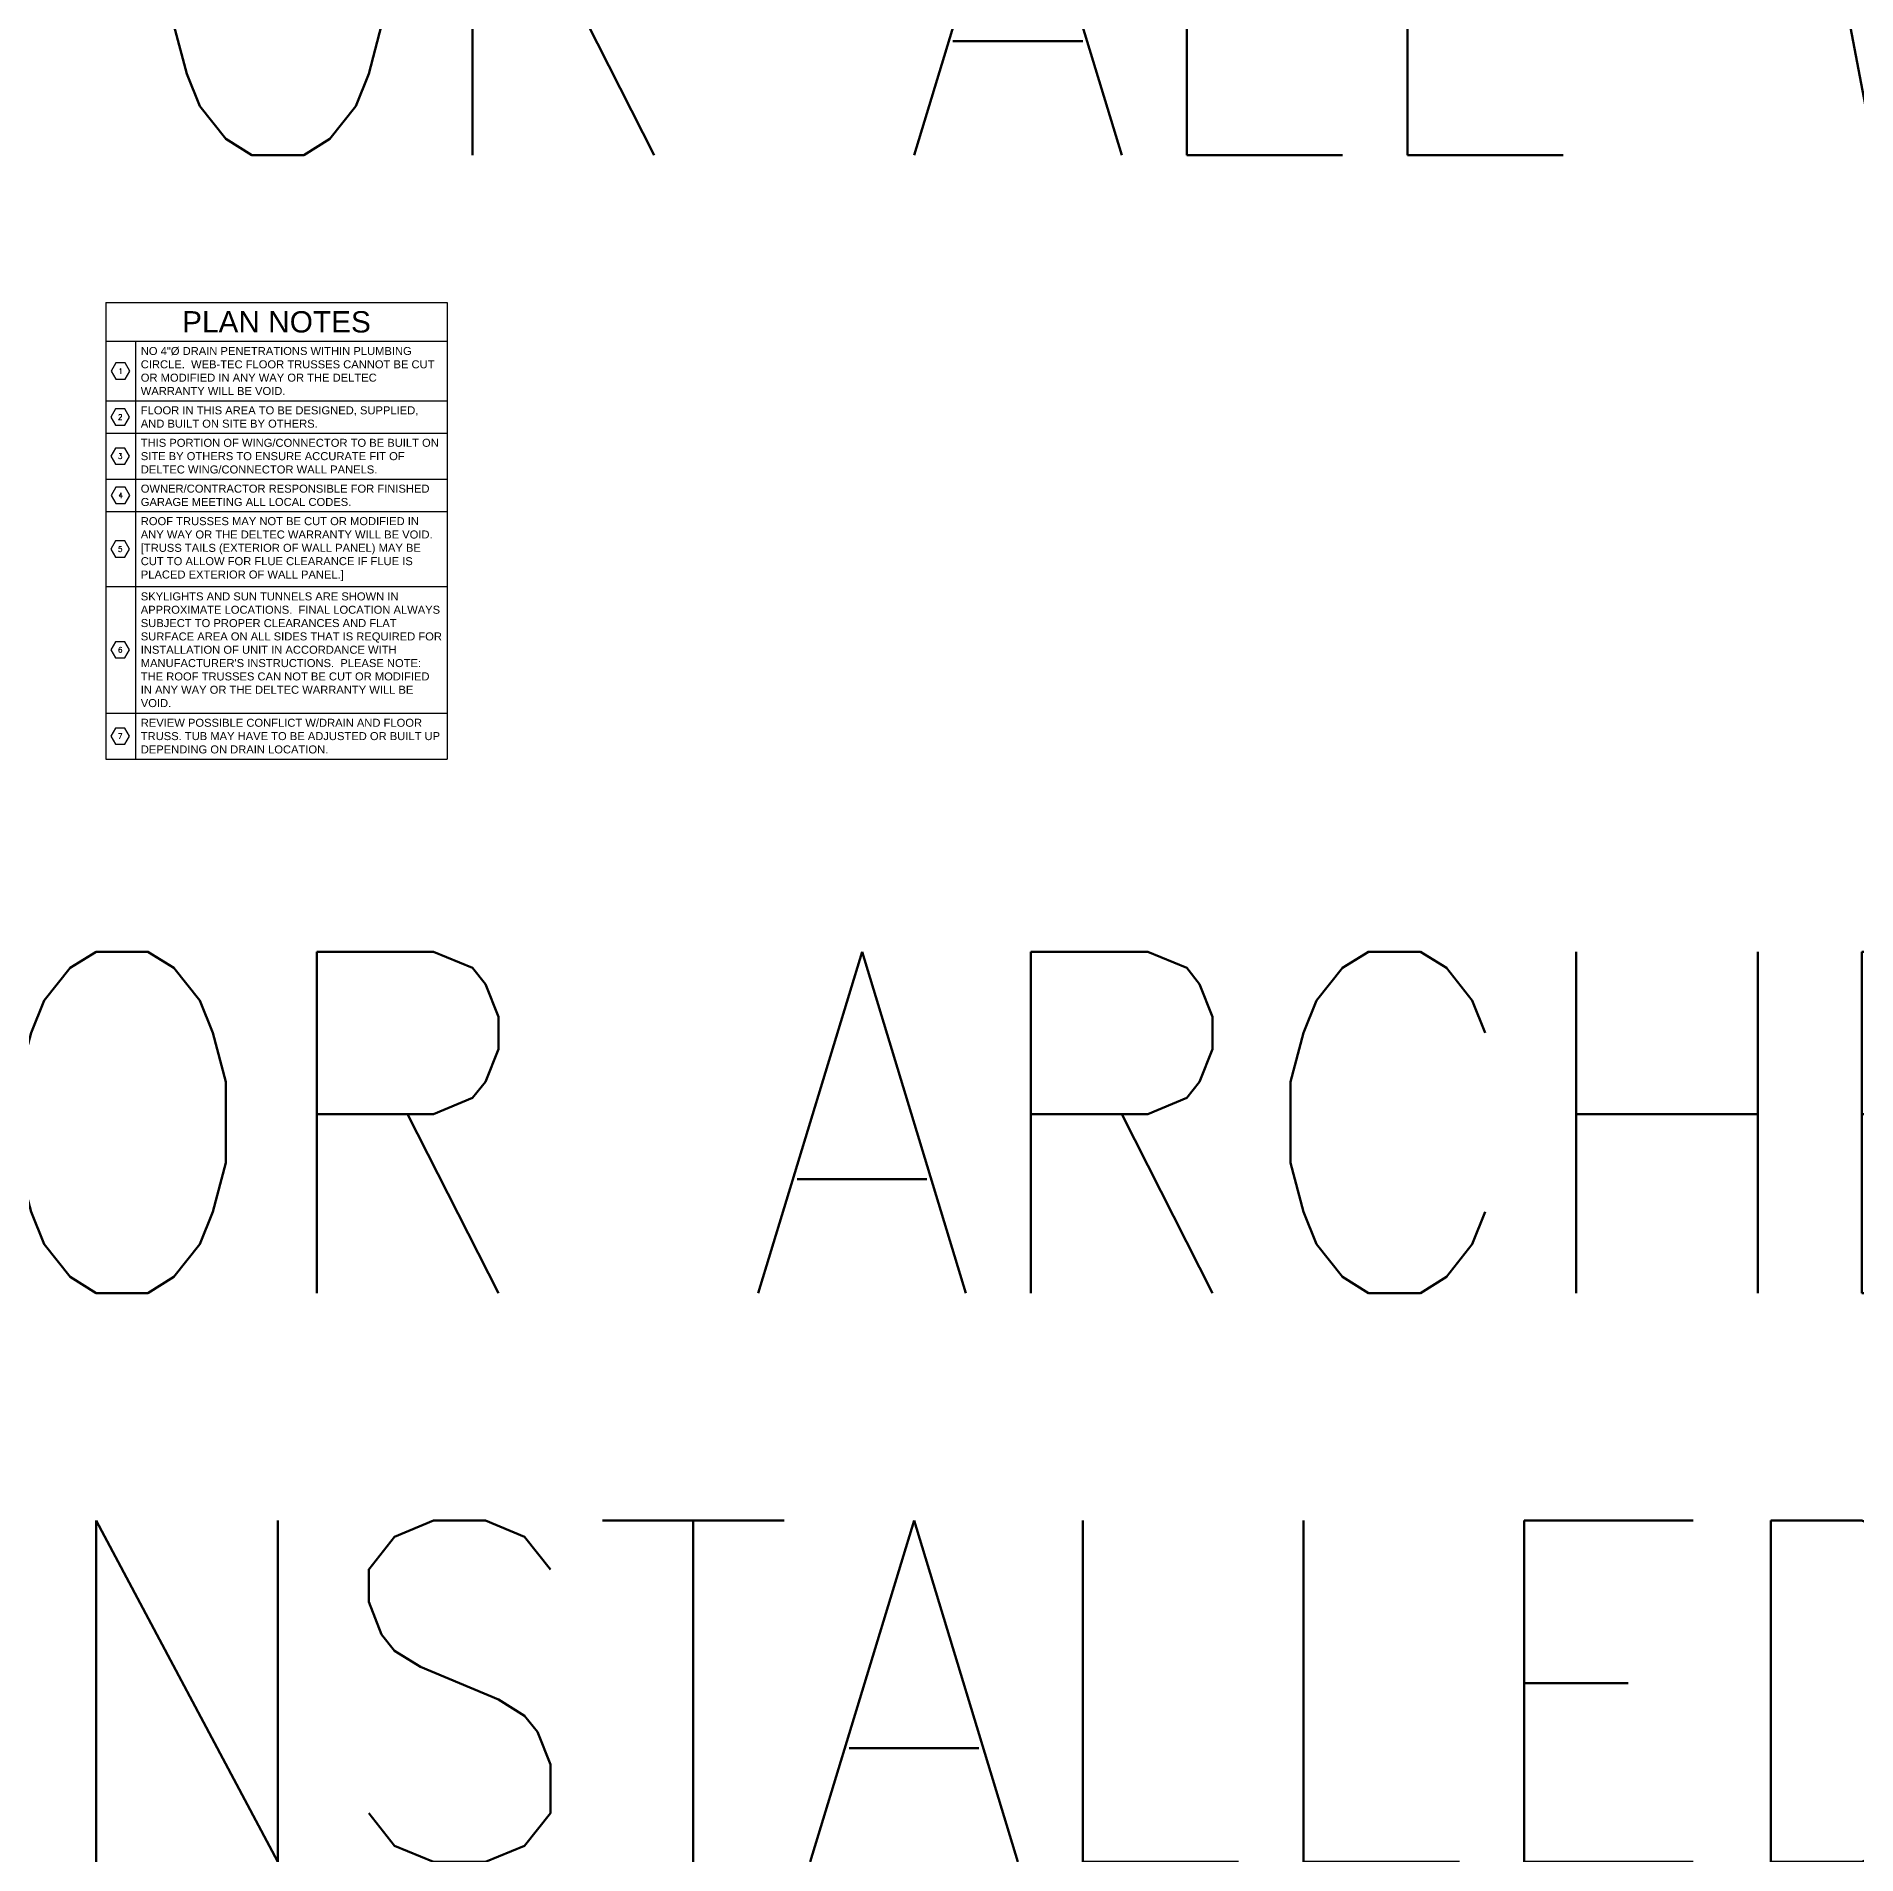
# Model space of a CAD drawing. Header units: inches. Extents: x -233 to 2985, y -881 to 997.
# Drawn here: x 2775.97 to 2797.29, y 264.26 to 285.57 of the extents above; entities that cross this region are included whole.
import ezdxf
from ezdxf.enums import TextEntityAlignment as Align

# ---------------------------------------------------------------- set-up
doc = ezdxf.new("R2010")
doc.units = ezdxf.units.IN
doc.header["$LTSCALE"] = 10
doc.header["$MEASUREMENT"] = 0
doc.layers.get('0').update_dxf_attribs({"linetype": 'CONTINUOUS'})
doc.layers.add('A-TXT', color=222, linetype='CONTINUOUS')
doc.styles.add('NCS', font='arial.ttf')
doc.styles.add('RomanS', font='romans.shx', dxfattribs={"width": 0.8875})

# ---------------------------------------------------------------- blocks, each defined once
blk = doc.blocks.new('SheetKey_Hexagon_na')
at = {"color": 0, "linetype": 'ByBlock', "lineweight": -2}
blk.add_lwpolyline([(1.75, 0), (0.88, 1.52), (-0.88, 1.52), (-1.75, 0), (-0.88, -1.52), (0.88, -1.52)], close=True, dxfattribs=at)
at = {"color": 0, "linetype": 'ByBlock', "lineweight": -2, "style": 'RomanS'}
blk.add_attdef('KEY', text='', height=1, dxfattribs=at).set_placement((0, 0), align=Align.MIDDLE)
blk = doc.blocks.new('*T120')
at = {"color": 0, "linetype": 'ByBlock', "lineweight": -2, "transparency": 16777216}
for p, q in [((0, 0), (4, 0)), ((0, 0), (0, -5.35)), ((4, 0), (4, -5.35)), ((0, -0.453), (4, -0.453)), ((0.348, -0.453), (0.348, -5.35)), ((0, -1.151), (4, -1.151)), ((0, -1.531), (4, -1.531)), ((0, -2.069), (4, -2.069)), ((0, -2.449), (4, -2.449)), ((0, -3.327), (4, -3.327)), ((0, -4.812), (4, -4.812)), ((0, -5.35), (4, -5.35))]:
    blk.add_line(p, q, dxfattribs=at)
at = {"color": 0, "transparency": 16777216, "xscale": 0.0625, "yscale": 0.0625, "zscale": 0.0625}
for p, values in [((0.174, -0.802), {'KEY': '1'}), ((0.169, -1.341), {'KEY': '2'}), ((0.169, -1.8), {'KEY': '3'}), ((0.174, -2.259), {'KEY': '4'}), ((0.169, -2.888), {'KEY': '5'}), ((0.169, -4.069), {'KEY': '6'}), ((0.169, -5.081), {'KEY': '7'})]:
    blk.add_blockref('SheetKey_Hexagon_na', p, dxfattribs=at).add_auto_attribs(values)
at = {"color": 0, "transparency": 16777216, "style": 'NCS'}
for s, insert, char_height, width, attachment_point in [('PLAN NOTES', (2, -0.227), 0.25, 3.88, 5), ('\\A1;{\\C256;NO 4"%%C DRAIN PENETRATIONS WITHIN PLUMBING CIRCLE.  WEB-TEC FLOOR TRUSSES CANNOT BE CUT OR MODIFIED IN ANY WAY OR THE DELTEC WARRANTY WILL BE VOID.}', (0.41, -0.802), 0.09375, 3.52706, 4), ('\\A1;{\\C256;FLOOR IN THIS AREA TO BE DESIGNED, SUPPLIED, AND BUILT ON SITE BY OTHERS.}', (0.41, -1.341), 0.09375, 3.52706, 4), ('\\A1;{\\C256;THIS PORTION OF WING/CONNECTOR TO BE BUILT ON SITE BY OTHERS TO ENSURE ACCURATE FIT OF DELTEC WING/CONNECTOR WALL PANELS.\\P}', (0.41, -1.8), 0.09375, 3.52706, 4), ('\\A1;{\\C256;OWNER/CONTRACTOR RESPONSIBLE FOR FINISHED GARAGE MEETING ALL LOCAL CODES.}', (0.41, -2.259), 0.09375, 3.52706, 4), ('\\A1;{\\C256;ROOF TRUSSES MAY NOT BE CUT OR MODIFIED IN ANY WAY OR THE DELTEC WARRANTY WILL BE VOID. [TRUSS TAILS (EXTERIOR OF WALL PANEL) MAY BE CUT TO ALLOW FOR FLUE CLEARANCE IF FLUE IS PLACED EXTERIOR OF WALL PANEL.]}', (0.41, -2.888), 0.09375, 3.52706, 4), ("\\A1;{\\C256;SKYLIGHTS AND SUN TUNNELS ARE SHOWN IN APPROXIMATE LOCATIONS.  FINAL LOCATION ALWAYS SUBJECT TO PROPER CLEARANCES AND FLAT SURFACE AREA ON ALL SIDES THAT IS REQUIRED FOR INSTALLATION OF UNIT IN ACCORDANCE WITH MANUFACTURER'S INSTRUCTIONS.  PLEASE NOTE:  THE ROOF TRUSSES CAN NOT BE CUT OR MODIFIED IN ANY WAY OR THE DELTEC WARRANTY WILL BE VOID. \\P}", (0.41, -4.069), 0.09375, 3.52706, 4), ('{\\C256;REVIEW POSSIBLE CONFLICT W/DRAIN AND FLOOR TRUSS. TUB MAY HAVE TO BE ADJUSTED OR BUILT UP DEPENDING ON DRAIN LOCATION.}', (0.41, -5.081), 0.09375, 3.52706, 4)]:
    blk.add_mtext(s, dxfattribs=dict(at, insert=insert, char_height=char_height, width=width, attachment_point=attachment_point))

msp = doc.modelspace()

# ---------------------------------------------------------------- block references
msp.add_blockref('*T120', (2776.779, 282.45))

# ---------------------------------------------------------------- texts
at = {"layer": 'A-TXT', "insert": (2574.638, 328.187), "char_height": 4, "width": 356.72799, "attachment_point": 1, "style": 'RomanS'}
msp.add_mtext('\\pi-12,l12,t12;1.^ITHE STRUCTURAL DESIGN INCLUDES COMPONENTS BY DELTEC ONLY.  UNLESS OTHERWISE NOTED, ADDITIONS^JTO THE STRUCTURE BY OTHERS SHALL BE DESIGNED BY QUALIFIED PERSONS AND SHALL NOT IMPART^JADDITIONAL LOADS TO THE DELTEC STRUCTURE.\\P\\pi0,l0,tz;\\P\\pi-12,l12,t12;2.^IALL DOORS AND/OR WINDOWS MULLED TO DOORS SHIPPED LOOSE.\\P\\pi0,l0,tz;\\P\\pi-12,l12,t12;3.^IOWNER/CONTRACTOR RESPONSIBLE FOR MEETING EGRESS & GLAZING CODES FOR ALL WINDOWS/DOORS BY OTHERS.\\P\\pi0,l0,tz;\\P\\pi-12,l12,t12;4.^ISELECTION OF BOTH HARDIPLANK SIDING AND WINDOWS THAT UTILIZE CURVED OR ARCHED WINDOW SHAPES WILL REQUIRE CURVED OR ARCHED WINDOW TRIM TO BE DESIGNED, CUT, ASSEMBLED, FINISHED, AND INSTALLED ON SITE FROM STANDARD, DIMENSIONAL MIRATEC TRIM MATERIAL.\\P\\pi0,l0,tz;\\P\\pi-12,l12,t12;5.^IWINDOW SIZE, LOCATION, AND QUANTITY TO BE DETERMINED UPON ENGINEERING REVIEW.', dxfattribs=at)

doc.saveas('drawing.dxf')
